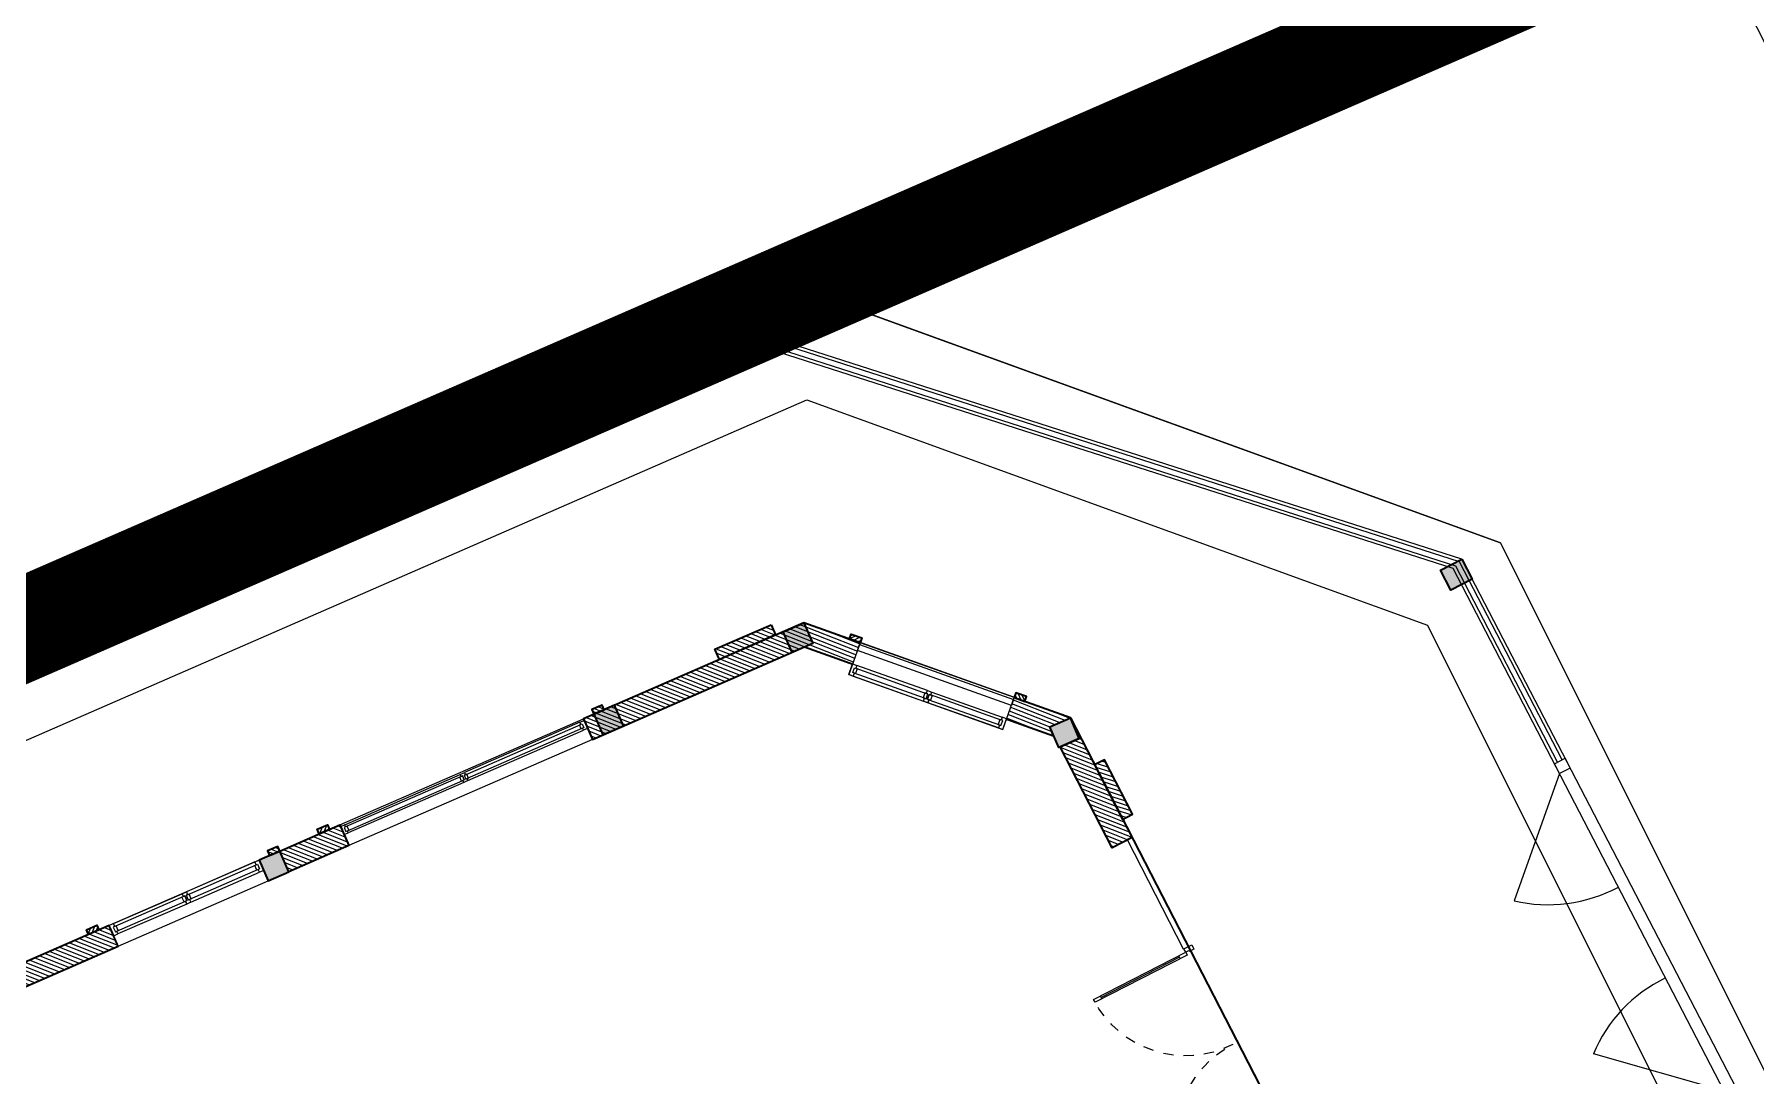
# Model space of a CAD drawing. Header units: millimetres. Extents: x 567980 to 569372, y 2065777 to 2066674.
# Drawn here: x 568806.59 to 568823.42, y 2066515.84 to 2066526.02 of the extents above; entities that cross this region are included whole.
import ezdxf

# ---------------------------------------------------------------- set-up
doc = ezdxf.new("R2010")
doc.units = ezdxf.units.MM
doc.linetypes.add('HIDDEN', pattern=[0.75, 0.5, -0.25])
doc.linetypes.add('HIDDEN2', pattern=[0.1875, 0.125, -0.0625])
for name, color, linetype, lineweight in [('A-COT VACH', 2, 'Continuous', 35), ('A-CUA', 25, 'Continuous', 5), ('A-DIM', 251, 'Continuous', 15), ('A-HATCH', 251, 'Continuous', 5), ('A-NET KHUAT', 250, 'HIDDEN', 9), ('A-NET MANH', 8, 'Continuous', 9), ('A-NET THAY', 125, 'Continuous', 18), ('A-TUONG', 255, 'Continuous', 35), ('boDnv', 54, 'Continuous', 25)]:
    doc.layers.add(name, color=color, linetype=linetype, lineweight=lineweight)
for name, color, linetype in [('datOlienke', 42, 'Continuous'), ('LogDg', 7, 'Continuous'), ('LoLK', 6, 'Continuous'), ('QH', 7, 'Continuous'), ('QUYEN', 7, 'Continuous'), ('RANHGIOI', 2, 'HIDDEN'), ('ViaHeS', 32, 'Continuous')]:
    doc.layers.add(name, color=color, linetype=linetype)
doc.styles.add('rms', font='romans.shx', dxfattribs={"width": 0.7, "bigfont": 'vns.shx'})
doc.linetypes.add('ADL', pattern='A,0.125,-0.15,["++",rms,S=0.5,R=0,X=0,Y=-0.2245],-1.35,1.125', length=2.75)

# ---------------------------------------------------------------- blocks, each defined once
blk = doc.blocks.new('NEN')
at = {"layer": 'boDnv', "color": 10, "linetype": 'ADL', "ltscale": 0.25}
blk.add_lwpolyline([(116.663, 150.753), (122.733, 148.551), (135.807, 122.411), (133.753, 116.749), (-8.129, 54.905), (-13.649, 57.26), (-23.763, 84.693), (-21.221, 90.652)], close=True, dxfattribs=at)
at = {"layer": 'datOlienke'}
blk.add_lwpolyline([(116.629, 151.829), (123.449, 149.355), (136.893, 122.474), (134.546, 116.004), (-8.125, 53.816), (-14.438, 56.509), (-24.839, 84.72), (-21.985, 91.41)], close=True, dxfattribs=at)
at = {"layer": 'LogDg'}
blk.add_lwpolyline([(-6.653, 51.185), (136.874, 113.746, 0.429738), (140.832, 124.658), (126.05, 154.214, 0.398858), (115.699, 157.969), (-24.481, 96.867, 0.397369), (-28.79, 86.766), (-17.356, 55.751, 0.431261)], format="xyb", close=True, dxfattribs=at)
at = {"layer": 'LoLK'}
blk.add_lwpolyline([(123.449, 149.355), (116.629, 151.829), (104.98, 146.751), (109.375, 136.668), (126.14, 143.975)], close=True, dxfattribs=at)
at = {"layer": 'RANHGIOI', "color": 1, "ltscale": 9, "const_width": 1}
blk.add_lwpolyline([(-499.271, -471.636), (-50.48, -321.024, 0.050684), (130.425, -239.135), (301.319, -139.843), (460, -51.299, 0.006594), (435.293, -5.051), (303.078, 234.769), (284.672, 225.077), (-55.993, 76.586), (-56.839, 76.223, -0.005137), (-90.743, 62.093)], format="xyb", dxfattribs=at)
at = {"layer": 'ViaHeS'}
blk.add_lwpolyline([(116.629, 151.829), (123.449, 149.355), (136.893, 122.474), (134.546, 116.004), (-8.125, 53.816), (-14.438, 56.509), (-24.839, 84.72), (-21.985, 91.41)], close=True, dxfattribs=at)
blk = doc.blocks.new('NEN H01')
at = {"layer": 'datOlienke'}
blk.add_lwpolyline([(-2.11, 40), (3.153, 35.007), (4.737, 4.993), (0, 0), (-155.636, 0), (-160.347, 4.992), (-158.608, 35.008), (-153.319, 40)], close=True, dxfattribs=at)
at = {"layer": 'LoLK'}
blk.add_lwpolyline([(3.153, 35.007), (-2.11, 40), (-14.818, 40), (-14.818, 29), (3.47, 29)], close=True, dxfattribs=at)
blk = doc.blocks.new('*U404')
at = {"layer": 'A-CUA', "color": 32}
for points in [[(60, -40), (45, -40), (45, -18), (0, -18), (0, -40), (0, -40), (0, -82), (0, -82), (0, -103), (45, -103), (45, -82), (60, -82)], [(30, -82), (60, -82), (60, -40), (30, -40)], [(1292, -82), (1262, -82), (1262, -40), (1292, -40)], [(1322, -82), (1307, -82), (1307, -40), (1322, -40), (1322, -18), (1277, -18), (1277, -40), (1292, -40), (1292, -82), (1277, -82), (1277, -103), (1322, -103)], [(1307, -82), (1337, -82), (1337, -40), (1307, -40)], [(2540, -40), (2555, -40), (2555, -18), (2600, -18), (2600, -40), (2600, -40), (2600, -82), (2600, -82), (2600, -103), (2555, -103), (2555, -82), (2540, -82)], [(2570, -82), (2540, -82), (2540, -40), (2570, -40)]]:
    blk.add_lwpolyline(points, close=True, dxfattribs=at)
at = {"layer": 'A-CUA', "color": 37, "lineweight": -2}
for points in [[(45, -18), (1277, -18), (1277, -40), (45, -40)], [(45, -82), (1277, -82), (1277, -103), (45, -103)], [(2555, -18), (1322, -18), (1322, -40), (2555, -40)], [(2555, -82), (1322, -82), (1322, -103), (2555, -103)]]:
    blk.add_lwpolyline(points, close=True, dxfattribs=at)
blk = doc.blocks.new('phào cửa')
at = {"layer": 'A-HATCH'}
h = blk.add_hatch(dxfattribs=at)
h.set_pattern_fill('ANSI31', color=256, scale=250)
h.set_pattern_definition([(45, (-237697.46, 7620.01), (-22.097087, 22.097087), [])])
h.paths.add_polyline_path([(0, 0), (0, 110), (-50, 110), (-50, 0)])
at = {"layer": 'A-TUONG'}
blk.add_lwpolyline([(0, 0), (0, 110), (-50, 110), (-50, 0)], close=True, dxfattribs=at)
blk = doc.blocks.new('*U406')
at = {"layer": 'A-CUA', "color": 32}
for points in [[(60, -40), (45, -40), (45, -10), (0, -10), (0, -40), (0, -40), (0, -90), (0, -90), (0, -120), (45, -120), (45, -90), (60, -90)], [(30, -90), (60, -90), (60, -40), (30, -40)], [(792, -90), (762, -90), (762, -40), (792, -40)], [(822, -90), (807, -90), (807, -40), (822, -40), (822, -10), (777, -10), (777, -40), (792, -40), (792, -90), (777, -90), (777, -120), (822, -120)], [(807, -90), (837, -90), (837, -40), (807, -40)], [(1540, -40), (1555, -40), (1555, -10), (1600, -10), (1600, -40), (1600, -40), (1600, -90), (1600, -90), (1600, -120), (1555, -120), (1555, -90), (1540, -90)], [(1570, -90), (1540, -90), (1540, -40), (1570, -40)]]:
    blk.add_lwpolyline(points, close=True, dxfattribs=at)
at = {"layer": 'A-CUA', "color": 37, "lineweight": -2}
for points in [[(45, -10), (777, -10), (777, -40), (45, -40)], [(45, -90), (777, -90), (777, -120), (45, -120)], [(1555, -10), (822, -10), (822, -40), (1555, -40)], [(1555, -90), (822, -90), (822, -120), (1555, -120)]]:
    blk.add_lwpolyline(points, close=True, dxfattribs=at)
blk = doc.blocks.new('phao cua 1600')
at = {"layer": 'A-TUONG'}
blk.add_blockref('phào cửa', (0, 910), dxfattribs=at)
at = {"layer": 'A-TUONG', "xscale": -1, "rotation": 180}
blk.add_blockref('phào cửa', (0, -910), dxfattribs=at)
blk.add_wipeout([(220, 800), (0, 800), (0, -800), (220, -800)]).dxf.layer = 'A-NET MANH'
at = {"layer": 'A-NET THAY'}
blk.add_lwpolyline([(0, -800), (0, 800), (220, 800), (220, -800)], close=True, dxfattribs=at)
at = {"layer": 'A-CUA', "rotation": 90}
blk.add_blockref('*U406', (-10, -800), dxfattribs=at)
blk = doc.blocks.new('A$C1a95cbaf')
at = {"layer": 'A-HATCH'}
h = blk.add_hatch(dxfattribs=at)
h.set_pattern_fill('ANSI31', color=256, scale=300)
h.set_pattern_definition([(45, (-121341.862, 350750.01), (-26.5165043, 26.5165043), [])])
h.paths.add_polyline_path([(110, 600), (0, 600), (0, 0), (110, 0)])
at = {"layer": 'A-TUONG', "elevation": 0}
blk.add_lwpolyline([(110, 0), (0, 0), (0, 600), (110, 600)], close=True, dxfattribs=at)
blk = doc.blocks.new('*U525')
for p, q in [((90, -100), (50, -100)), ((70, -100), (70, -1250)), ((2710, -100), (2750, -100)), ((2730, -100), (2730, -1250)), ((90, -1250), (50, -1250)), ((2710, -1250), (2750, -1250))]:
    blk.add_line(p, q)
for points in [[(0, 113), (60, 113), (60, 40), (50, 40), (50, 0), (0, 0)], [(50, 0), (90, 0), (90, -1350), (50, -1350)], [(2750, 0), (2710, 0), (2710, -1350), (2750, -1350)], [(2800, 113), (2740, 113), (2740, 40), (2750, 40), (2750, 0), (2800, 0)]]:
    blk.add_lwpolyline(points, close=True)
at = {"linetype": 'HIDDEN2'}
for centre, start, end in [((50, 0), 270, 0), ((2750, 0), 180, 270)]:
    blk.add_arc(centre, 1350, start, end, dxfattribs=at)
blk = doc.blocks.new('CUA DI 4000')
at = {"layer": 'A-HATCH'}
h = blk.add_hatch(dxfattribs=at)
h.set_pattern_fill('ANSI31', color=256, scale=300)
h.set_pattern_definition([(45, (-348838.78, 636491.252), (-26.5165043, 26.5165043), [])])
h.paths.add_polyline_path([(5600, -110), (5000, -110), (5000, 0), (5600, 0)])
edge = h.paths.add_edge_path()
edge.add_line((600, -109), (0, -111))
edge.add_line((0, -111), (0, 1))
edge.add_line((0, 1), (600, -1))
edge.add_line((600, -1), (600, -109))
at = {"layer": 'A-CUA', "elevation": 0}
for points in [[(800, 0), (1500, 0), (1500, 50), (800, 50)], [(4800, 0), (3600, 0), (3600, 50), (4800, 50)]]:
    blk.add_lwpolyline(points, close=True, dxfattribs=at)
at = {"layer": 'A-NET THAY'}
for q in [(786, 0, 0), (800, 0, 0)]:
    blk.add_line((4800, 0, 0), q, dxfattribs=at)
at = {"layer": 'A-TUONG'}
for p, q in [((800, 0, 0), (800, 220, 0)), ((4800, 0, 0), (4800, 220, 0))]:
    blk.add_line(p, q, dxfattribs=at)
blk.add_lwpolyline([(600, 0), (0, 0), (0, -110), (600, -110)], close=True, dxfattribs=at)
at = {"layer": 'A-TUONG', "elevation": 0}
blk.add_lwpolyline([(5000, 0), (5000, -110), (5600, -110), (5600, 0), (5000, 0)], dxfattribs=at)
at = {"layer": 'A-CUA', "extrusion": (1.82582e-10, -5.39265e-10, -1), "xscale": 0.7500000000000002, "yscale": 0.7500000000000002, "zscale": -0.7500000000000004, "rotation": 180.1066326903748}
blk.add_blockref('*U525', (-1500, 50, 0), dxfattribs=at)
blk = doc.blocks.new('*U400')
at = {"layer": 'A-CUA', "color": 32}
for points in [[(60, -40), (45, -40), (45, -18), (0, -18), (0, -40), (0, -40), (0, -82), (0, -82), (0, -103), (45, -103), (45, -82), (60, -82)], [(30, -82), (60, -82), (60, -40), (30, -40)], [(640, -40), (655, -40), (655, -18), (700, -18), (700, -40), (700, -40), (700, -82), (700, -82), (700, -103), (655, -103), (655, -82), (640, -82)], [(670, -82), (640, -82), (640, -40), (670, -40)]]:
    blk.add_lwpolyline(points, close=True, dxfattribs=at)
at = {"layer": 'A-CUA', "color": 37, "lineweight": -2}
for points in [[(45, -18), (655, -18), (655, -40), (45, -40)], [(45, -82), (655, -82), (655, -103), (45, -103)]]:
    blk.add_lwpolyline(points, close=True, dxfattribs=at)
blk = doc.blocks.new('*U375')
for p, q in [((90, -100), (50, -100)), ((70, -100), (70, -917)), ((2043, -100), (2083, -100)), ((2063, -100), (2063, -917)), ((90, -917), (50, -917)), ((2043, -917), (2083, -917))]:
    blk.add_line(p, q)
for points in [[(0, 113), (60, 113), (60, 40), (50, 40), (50, 0), (0, 0)], [(50, 0), (90, 0), (90, -1017), (50, -1017)], [(2083, 0), (2043, 0), (2043, -1017), (2083, -1017)], [(2133, 113), (2073, 113), (2073, 40), (2083, 40), (2083, 0), (2133, 0)]]:
    blk.add_lwpolyline(points, close=True)
at = {"linetype": 'HIDDEN2'}
for centre, start, end in [((50, 0), 270, 0), ((2083, 0), 180, 270)]:
    blk.add_arc(centre, 1017, start, end, dxfattribs=at)
blk = doc.blocks.new('CỦA DI SAU')
at = {"layer": 'A-NET THAY'}
blk.add_line((2200, 0), (3800, 0), dxfattribs=at)
for points in [[(2200, 0), (1500, 0), (1500, -220), (2200, -220)], [(3800, 0), (4500, 0), (4500, -220), (3800, -220)]]:
    blk.add_lwpolyline(points, close=True, dxfattribs=at)
at = {"layer": 'A-CUA', "xscale": -1}
blk.add_blockref('*U400', (2200, -49, 0), dxfattribs=at)
at = {"layer": 'A-CUA', "extrusion": (0, 0, -1), "xscale": -0.7500000000000002, "yscale": 0.7500000000000002, "zscale": -0.7500000000000002}
blk.add_blockref('*U375', (-2200, -152), dxfattribs=at)
at = {"layer": 'A-CUA'}
blk.add_blockref('*U400', (3800, -49), dxfattribs=at)
at = {"layer": 'A-TUONG', "xscale": -1, "rotation": 90}
blk.add_blockref('phào cửa', (1390, 0, 0), dxfattribs=at)
at = {"layer": 'A-TUONG', "rotation": 270}
blk.add_blockref('phào cửa', (4610, 0, 0), dxfattribs=at)
blk = doc.blocks.new('*U397')
at = {"layer": 'A-CUA', "color": 32}
for points in [[(60, -40), (45, -40), (45, -10), (0, -10), (0, -40), (0, -40), (0, -90), (0, -90), (0, -120), (45, -120), (45, -90), (60, -90)], [(30, -90), (60, -90), (60, -40), (30, -40)], [(792, -90), (762, -90), (762, -40), (792, -40)], [(822, -90), (807, -90), (807, -40), (822, -40), (822, -10), (777, -10), (777, -40), (792, -40), (792, -90), (777, -90), (777, -120), (822, -120)], [(807, -90), (837, -90), (837, -40), (807, -40)], [(1540, -40), (1555, -40), (1555, -10), (1600, -10), (1600, -40), (1600, -40), (1600, -90), (1600, -90), (1600, -120), (1555, -120), (1555, -90), (1540, -90)], [(1570, -90), (1540, -90), (1540, -40), (1570, -40)]]:
    blk.add_lwpolyline(points, close=True, dxfattribs=at)
at = {"layer": 'A-CUA', "color": 37, "lineweight": -2}
for points in [[(45, -10), (777, -10), (777, -40), (45, -40)], [(45, -90), (777, -90), (777, -120), (45, -120)], [(1555, -10), (822, -10), (822, -40), (1555, -40)], [(1555, -90), (822, -90), (822, -120), (1555, -120)]]:
    blk.add_lwpolyline(points, close=True, dxfattribs=at)
blk = doc.blocks.new('CUA SO GOC CHEO 1600')
blk.add_wipeout([(0, 330), (0, 0), (1600, 0), (1600, 330)]).dxf.layer = 'A-NET KHUAT'
at = {"layer": 'A-DIM'}
blk.add_lwpolyline([(0, 80), (0, 20), (1600, 20), (1600, 80)], close=True, dxfattribs=at)
at = {"layer": 'A-NET THAY'}
blk.add_lwpolyline([(0, 330), (1600, 330), (1600, 0), (0, 0)], close=True, dxfattribs=at)
at = {"layer": 'A-CUA', "rotation": 359.9802678828873}
blk.add_blockref('*U397', (0, 340, 0), dxfattribs=at)
at = {"layer": 'A-TUONG', "rotation": 90.00845851323635}
blk.add_blockref('phào cửa', (0, 0), dxfattribs=at)
at = {"layer": 'A-TUONG', "xscale": -1, "rotation": 269.9915414867637}
blk.add_blockref('phào cửa', (1600, 0), dxfattribs=at)
blk = doc.blocks.new('cot 220')
at = {"layer": 'A-COT VACH'}
h = blk.add_hatch(color=256, dxfattribs=at)
h.dxf.hatch_style = 1
h.paths.add_polyline_path([(110, 110), (-110, 110), (-110, -110), (110, -110)])
blk.add_lwpolyline([(-110, -110), (110, -110), (110, 110), (-110, 110)], close=True, dxfattribs=at)
blk = doc.blocks.new('cum dh a3.3.1.6.7')
at = {"layer": 'A-HATCH'}
h = blk.add_hatch(dxfattribs=at)
h.set_pattern_fill('ANSI31', color=256, scale=0.3)
h.set_pattern_definition([(45, (-202.69897, 262.50004), (-0.0265165043, 0.0265165043), [])])
h.paths.add_polyline_path([(25.998, 0), (25.998, 0), (25.999, -0.6), (26.109, -0.6), (26.108, 0), (25.998, 0), (25.998, -0.6), (25.999, -0.6), (25.998, 0), (25.378, 0), (25.378, -0.22), (25.778, -0.22), (25.778, -2), (25.998, -2), (25.998, -1.89), (25.998, -1.89), (25.998, -1.78)])
h.paths.add_polyline_path([(25.998, -4.24), (25.998, -3.82), (25.998, -3.82), (25.778, -3.82), (25.778, -4.46), (25.998, -4.46), (25.998, -4.35), (25.998, -4.35)])
h = blk.add_hatch(dxfattribs=at)
h.set_pattern_fill('ANSI31', color=256, scale=0.3)
h.set_pattern_definition([(45, (-102.69897, 612.50004), (-0.0265165043, 0.0265165043), [])])
h.paths.add_polyline_path([(23.884, -11.224), (22.774, -11.295), (22.789, -11.514), (23.884, -11.444)])
h.paths.add_polyline_path([(18.218, -11.59), (18.783, -11.553), (18.797, -11.772), (18.219, -11.81)])
h.paths.add_polyline_path([(24.104, -11.21), (24.104, -11.43), (25.998, -9.411), (25.998, -7.06), (25.778, -7.06), (25.778, -9.324), (24.008, -11.21)])
edge = h.paths.add_edge_path()
edge.add_line((18.542, -11.451), (18.542, -11.438))
edge.add_line((18.752, -11.534), (18.752, -11.754))
at = {"layer": 'A-NET THAY', "elevation": 0}
blk.add_lwpolyline([(25.998, -7.06), (25.778, -7.06), (25.778, -4.46), (25.998, -4.46)], close=True, dxfattribs=at)
at = {"layer": 'A-TUONG'}
for points in [[(25.998, -2), (25.998, 0), (25.378, 0), (25.378, -0.22), (25.778, -0.22), (25.778, -2)], [(24.104, -11.21), (24.104, -11.43), (25.998, -9.411), (25.998, -7.06), (25.778, -7.06), (25.778, -9.324), (24.008, -11.21)], [(24.104, -11.43), (22.789, -11.515), (22.774, -11.295), (23.884, -11.224), (23.884, -11.43)]]:
    blk.add_lwpolyline(points, close=True, dxfattribs=at)
at = {"layer": 'A-TUONG', "elevation": 0}
blk.add_lwpolyline([(25.778, -3.82), (25.998, -3.82), (25.998, -4.46), (25.778, -4.46)], close=True, dxfattribs=at)
at = {"layer": 'A-TUONG'}
blk.add_lwpolyline([(24.104, -11.43), (17.998, -11.824)], dxfattribs=at)
at = {"layer": 'A-COT VACH', "yscale": 0.001, "zscale": 0.001, "rotation": 359.9999999999999}
for p, xscale in [((25.888, -7.28), 0.001), ((25.888, -9.301, 0), -0.001), ((23.994, -11.32, 0), -0.001)]:
    blk.add_blockref('cot 220', p, dxfattribs=dict(at, xscale=xscale))
at = {"layer": 'A-CUA', "xscale": -0.0009999999999999998, "yscale": 0.0009999999999999998, "zscale": 0.001, "rotation": 270}
blk.add_blockref('*U404', (25.998, -7.06), dxfattribs=at)
at = {"layer": 'A-TUONG', "yscale": 0.001, "zscale": 0.001}
for name, p, xscale, rotation in [('CỦA DI SAU', (20.879, 0, 0), 0.001, 359.9999999999999), ('phào cửa', (25.998, -4.35, 0), -0.001, 359.9999999999999), ('phào cửa', (25.998, -7.17, 0), 0.001, 179.9999999999999), ('A$C1a95cbaf', (25.998, -9.111), 0.001, 359.9999999999999), ('CUA DI 4000', (17.998, -11.824), 0.001, 3.698620827714848)]:
    blk.add_blockref(name, p, dxfattribs=dict(at, xscale=xscale, rotation=rotation))
at = {"layer": 'A-TUONG', "xscale": -0.001, "yscale": 0.001, "zscale": 0.001}
for name, p, rotation in [('phao cua 1600', (25.998, -2.8), 359.9999999999999), ('CUA SO GOC CHEO 1600', (25.599, -9.838, 0), 46.80944021373436)]:
    blk.add_blockref(name, p, dxfattribs=dict(at, rotation=rotation))
at = {"layer": 'A-COT VACH', "xscale": 0.001, "yscale": 0.001, "zscale": 0.001, "rotation": 359.9999999999999}
blk.add_blockref('cot 220', (25.888, -3.71), dxfattribs=at)
blk = doc.blocks.new('MBT1 B01')
at = {"layer": 'LoLK', "rotation": 90}
blk.add_blockref('cum dh a3.3.1.6.7', (-12.818, 11.015), dxfattribs=at)
at = {"layer": 'LoLK'}
blk.add_blockref('NEN H01', (0, 0), dxfattribs=at)
blk = doc.blocks.new('rkg4')
at = {"layer": 'A-NET THAY'}
for points in [[(0, -13828), (0, -16834), (6010, -16453), (11000, -11138), (11000, 0), (0, 0), (0, -2000)], [(3820, -16562), (5996, -16424), (10970, -11126), (10970, -30), (30, -30), (30, -2000)], [(3817, -16512), (5973, -16376), (10920, -11106), (10920, -80), (80, -80), (80, -2000)], [(110, -13821), (110, -16716), (5960, -16346), (10890, -11094), (10890, -110), (110, -110), (110, -2000)]]:
    blk.add_lwpolyline(points, dxfattribs=at)
blk.add_lwpolyline([(3822, -16592), (3713, -16599), (3706, -16489), (3815, -16482)], close=True, dxfattribs=at)
at = {"layer": 'QUYEN'}
for points in [[(3706, -16489, 62.5, 62.5, 0), (2744, -15642, 0, 0, 0.192739), (2458, -16568, 0, 0, 1.782882)], [(213, -16710, 62.5, 62.5, 0), (1060, -15748, 0, 0, -0.192739), (1460, -16631, 0, 0, -1.782882)]]:
    blk.add_lwpolyline(points, format="xyseb", dxfattribs=at)
at = {"layer": 'A-COT VACH', "xscale": -1}
for p in [(10890, -5610), (10890, -11028)]:
    blk.add_blockref('cot 220', p, dxfattribs=at)
at = {"layer": 'A-COT VACH', "xscale": -0.9999999999999998, "rotation": 3.618880489366417}
blk.add_blockref('cot 220', (5893, -16351), dxfattribs=at)
blk = doc.blocks.new('CUM CONG A3-A3.1-A6-A7')
at = {"layer": 'QH', "xscale": 0.001, "yscale": 0.001, "zscale": 0.001}
blk.add_blockref('rkg4', (29, 0), dxfattribs=at)
blk = doc.blocks.new('MB CONG KHU A')
at = {"layer": 'LoLK', "yscale": 1.067334446299388, "rotation": 113.5516717647567}
blk.add_blockref('CUM CONG A3-A3.1-A6-A7', (73.564, 241.133), dxfattribs=at)

msp = doc.modelspace()

# ---------------------------------------------------------------- linework, layer by layer
at = {"layer": 'RANHGIOI', "color": 1, "ltscale": 9, "const_width": 1}
msp.add_lwpolyline([(568198.209, 2065900.061), (568647.001, 2066050.673, 0.050684), (568827.906, 2066132.562), (568998.799, 2066231.855), (569157.481, 2066320.398, 0.006594), (569132.774, 2066366.646), (569000.559, 2066606.466), (568982.152, 2066596.774), (568641.488, 2066448.283), (568640.642, 2066447.92, -0.005137), (568606.738, 2066433.79)], format="xyb", dxfattribs=at)

# ---------------------------------------------------------------- next in the draw order: block references
at = {"layer": 'boDnv'}
msp.add_blockref('NEN', (568697.481, 2066371.697), dxfattribs=at)

# ---------------------------------------------------------------- next in the draw order: block references
at = {"layer": 'LoLK', "rotation": 23.55167177439134}
msp.add_blockref('MBT1 B01', (568832.027, 2066487.702), dxfattribs=at)

# ---------------------------------------------------------------- next in the draw order: block references
at = {"layer": 'LoLK'}
msp.add_blockref('MB CONG KHU A', (568744.879, 2066240.648), dxfattribs=at)

doc.saveas('drawing.dxf')
